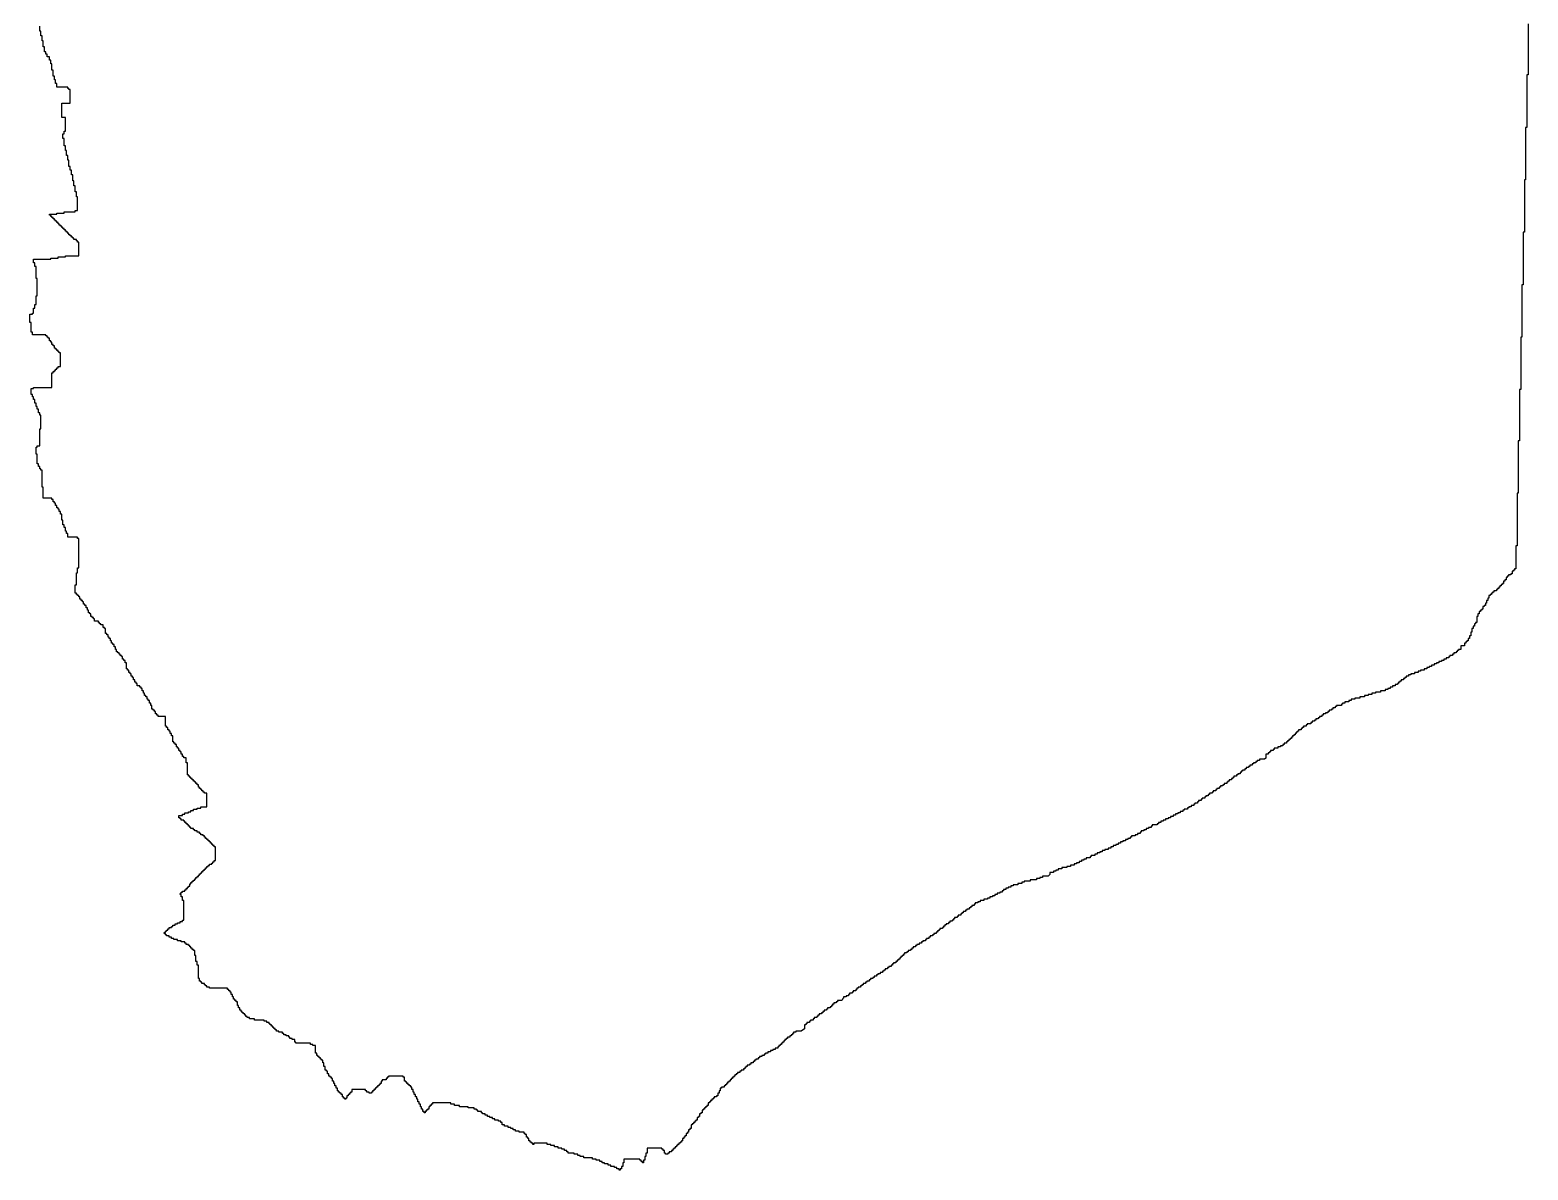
# Model space of a CAD drawing. Header units: inches. Extents: x 473746 to 475268, y 9528498 to 9530534.
# Drawn here: x 473930 to 475267, y 9528498 to 9529516 of the extents above; entities that cross this region are included whole.
import ezdxf

# ---------------------------------------------------------------- set-up
doc = ezdxf.new("R2010")
doc.units = ezdxf.units.IN
doc.header["$MEASUREMENT"] = 0

msp = doc.modelspace()

# ---------------------------------------------------------------- linework, layer by layer
msp.add_lwpolyline([(475267.2, 9529521.3), (475267.2, 9529475.6), (475266.1, 9529475.6), (475266.1, 9529446.6), (475266.1, 9529428.8), (475265, 9529428.8), (475265, 9529414), (475265, 9529407.4), (475265, 9529381.9), (475263.9, 9529381.9), (475263.9, 9529375.9), (475263.9, 9529370.4), (475263.9, 9529362.8), (475263.9, 9529350.8), (475263.9, 9529335.1), (475262.8, 9529335.1), (475262.8, 9529288.3), (475261.7, 9529288.3), (475261.7, 9529241.4), (475260.7, 9529241.4), (475260.7, 9529194.6), (475259.6, 9529194.6), (475259.6, 9529148.9), (475258.5, 9529148.9), (475258.5, 9529119.9), (475258.5, 9529102), (475257.4, 9529102), (475257.4, 9529055.2), (475256.3, 9529055.2), (475256.3, 9529034.5), (475255.2, 9529034.5), (475255.2, 9529033.4), (475254.1, 9529033.4), (475254.1, 9529032.3), (475253, 9529032.3), (475253, 9529030.2), (475251.9, 9529030.2), (475251.9, 9529029.1), (475249.8, 9529029.1), (475249.8, 9529028), (475248.7, 9529028), (475248.7, 9529026.9), (475247.6, 9529026.9), (475247.6, 9529024.7), (475246.5, 9529024.7), (475246.5, 9529023.6), (475245.4, 9529023.6), (475245.4, 9529021.4), (475244.3, 9529021.4), (475244.3, 9529020.4), (475243.2, 9529020.4), (475243.2, 9529019.3), (475242.1, 9529019.3), (475242.1, 9529018.2), (475241, 9529018.2), (475241, 9529017.1), (475240, 9529017.1), (475240, 9529016), (475238.9, 9529016), (475238.9, 9529014.9), (475236.7, 9529014.9), (475236.7, 9529013.8), (475235.6, 9529013.8), (475235.6, 9529012.7), (475234.5, 9529012.7), (475234.5, 9529011.6), (475233.4, 9529011.6), (475233.4, 9529010.6), (475232.3, 9529010.6), (475232.3, 9529008.4), (475231.2, 9529008.4), (475231.2, 9529006.2), (475230.2, 9529006.2), (475230.2, 9529004), (475229.1, 9529004), (475229.1, 9529001.8), (475228, 9529001.8), (475228, 9529000.8), (475226.9, 9529000.8), (475226.9, 9528998.6), (475225.8, 9528998.6), (475225.8, 9528997.5), (475224.7, 9528997.5), (475224.7, 9528996.4), (475223.6, 9528996.4), (475223.6, 9528994.2), (475222.5, 9528994.2), (475222.5, 9528992), (475221.4, 9528992), (475221.4, 9528986.6), (475220.4, 9528986.6), (475220.4, 9528985.5), (475219.3, 9528985.5), (475219.3, 9528983.3), (475218.2, 9528983.3), (475218.2, 9528981.2), (475217.1, 9528981.2), (475217.1, 9528977.9), (475216, 9528977.9), (475216, 9528974.6), (475214.9, 9528974.6), (475214.9, 9528972.4), (475213.8, 9528972.4), (475213.8, 9528970.3), (475212.7, 9528970.3), (475212.7, 9528969.2), (475211.6, 9528969.2), (475211.6, 9528968.1), (475210.6, 9528968.1), (475210.6, 9528965.9), (475207.3, 9528965.9), (475207.3, 9528962.6), (475205.1, 9528962.6), (475205.1, 9528961.5), (475204, 9528961.5), (475204, 9528960.5), (475202.9, 9528960.5), (475202.9, 9528959.4), (475200.8, 9528959.4), (475200.8, 9528958.3), (475199.7, 9528958.3), (475199.7, 9528957.2), (475197.5, 9528957.2), (475197.5, 9528956.1), (475196.4, 9528956.1), (475196.4, 9528955), (475194.2, 9528955), (475194.2, 9528953.9), (475192, 9528953.9), (475192, 9528952.8), (475189.9, 9528952.8), (475189.9, 9528951.7), (475187.7, 9528951.7), (475187.7, 9528950.7), (475185.5, 9528950.7), (475185.5, 9528949.6), (475183.3, 9528949.6), (475183.3, 9528948.5), (475181.1, 9528948.5), (475181.1, 9528947.4), (475179, 9528947.4), (475179, 9528946.3), (475176.8, 9528946.3), (475176.8, 9528945.2), (475174.6, 9528945.2), (475174.6, 9528944.1), (475171.3, 9528944.1), (475171.3, 9528943), (475169.2, 9528943), (475169.2, 9528941.9), (475165.9, 9528941.9), (475165.9, 9528940.9), (475162.6, 9528940.9), (475162.6, 9528939.8), (475160.5, 9528939.8), (475160.5, 9528938.7), (475158.3, 9528938.7), (475158.3, 9528937.6), (475157.2, 9528937.6), (475157.2, 9528936.5), (475156.1, 9528936.5), (475156.1, 9528935.4), (475153.9, 9528935.4), (475153.9, 9528934.3), (475152.8, 9528934.3), (475152.8, 9528933.2), (475151.7, 9528933.2), (475151.7, 9528932.1), (475150.7, 9528932.1), (475150.7, 9528931.1), (475148.5, 9528931.1), (475148.5, 9528930), (475146.3, 9528930), (475146.3, 9528928.9), (475144.1, 9528928.9), (475144.1, 9528927.8), (475141.9, 9528927.8), (475141.9, 9528926.7), (475139.8, 9528926.7), (475139.8, 9528925.6), (475135.4, 9528925.6), (475135.4, 9528924.5), (475131, 9528924.5), (475131, 9528923.4), (475127.8, 9528923.4), (475127.8, 9528922.3), (475124.5, 9528922.3), (475124.5, 9528921.3), (475121.2, 9528921.3), (475121.2, 9528920.2), (475116.9, 9528920.2), (475116.9, 9528919.1), (475112.5, 9528919.1), (475112.5, 9528918), (475109.3, 9528918), (475109.3, 9528916.9), (475107.1, 9528916.9), (475107.1, 9528915.8), (475103.8, 9528915.8), (475103.8, 9528914.7), (475101.6, 9528914.7), (475101.6, 9528913.6), (475100.6, 9528913.6), (475100.6, 9528912.5), (475096.2, 9528912.5), (475096.2, 9528911.5), (475095.1, 9528911.5), (475095.1, 9528910.4), (475092.9, 9528910.4), (475092.9, 9528909.3), (475091.8, 9528909.3), (475091.8, 9528908.2), (475089.7, 9528908.2), (475089.7, 9528907.1), (475088.6, 9528907.1), (475088.6, 9528906), (475086.4, 9528906), (475086.4, 9528904.9), (475084.2, 9528904.9), (475084.2, 9528903.8), (475083.1, 9528903.8), (475083.1, 9528902.7), (475080.9, 9528902.7), (475080.9, 9528901.6), (475079.9, 9528901.6), (475079.9, 9528900.6), (475077.7, 9528900.6), (475077.7, 9528899.5), (475076.6, 9528899.5), (475076.6, 9528898.4), (475074.4, 9528898.4), (475074.4, 9528897.3), (475073.3, 9528897.3), (475073.3, 9528896.2), (475070.1, 9528896.2), (475070.1, 9528895.1), (475069, 9528895.1), (475069, 9528894), (475066.8, 9528894), (475066.8, 9528892.9), (475065.7, 9528892.9), (475065.7, 9528891.8), (475064.6, 9528891.8), (475064.6, 9528890.8), (475062.4, 9528890.8), (475062.4, 9528889.7), (475061.3, 9528889.7), (475061.3, 9528888.6), (475060.3, 9528888.6), (475060.3, 9528887.5), (475059.2, 9528887.5), (475059.2, 9528886.4), (475058.1, 9528886.4), (475058.1, 9528885.3), (475057, 9528885.3), (475057, 9528884.2), (475055.9, 9528884.2), (475055.9, 9528883.1), (475054.8, 9528883.1), (475054.8, 9528882), (475053.7, 9528882), (475053.7, 9528881), (475052.6, 9528881), (475052.6, 9528879.9), (475051.5, 9528879.9), (475051.5, 9528878.8), (475049.4, 9528878.8), (475049.4, 9528877.7), (475048.3, 9528877.7), (475048.3, 9528876.6), (475046.1, 9528876.6), (475046.1, 9528875.5), (475043.9, 9528875.5), (475043.9, 9528874.4), (475040.7, 9528874.4), (475040.7, 9528873.3), (475039.6, 9528873.3), (475039.6, 9528872.2), (475037.4, 9528872.2), (475037.4, 9528871.2), (475036.3, 9528871.2), (475036.3, 9528870.1), (475035.2, 9528870.1), (475035.2, 9528869), (475033, 9528869), (475033, 9528865.4), (475032, 9528864.6), (475027.6, 9528864.6), (475027.6, 9528863.5), (475025.4, 9528863.5), (475025.4, 9528862.4), (475024.3, 9528862.4), (475024.3, 9528861.4), (475022.1, 9528861.4), (475022.1, 9528860.3), (475021, 9528860.3), (475021, 9528859.2), (475018.9, 9528859.2), (475018.9, 9528858.1), (475017.8, 9528858.1), (475017.8, 9528857), (475015.6, 9528857), (475015.6, 9528855.9), (475014.5, 9528855.9), (475014.5, 9528854.8), (475012.3, 9528854.8), (475012.3, 9528853.7), (475011.2, 9528853.7), (475011.2, 9528852.6), (475010.2, 9528852.6), (475010.2, 9528851.5), (475008, 9528851.5), (475008, 9528850.5), (475006.9, 9528850.5), (475006.9, 9528849.4), (475004.7, 9528849.4), (475004.7, 9528848.3), (475003.6, 9528848.3), (475003.6, 9528847.2), (475002.5, 9528847.2), (475002.5, 9528846.1), (475000.4, 9528846.1), (475000.4, 9528845), (474999.3, 9528845), (474999.3, 9528843.9), (474998.2, 9528843.9), (474998.2, 9528842.8), (474996, 9528842.8), (474996, 9528841.7), (474994.9, 9528841.7), (474994.9, 9528840.7), (474992.7, 9528840.7), (474992.7, 9528839.6), (474991.6, 9528839.6), (474991.6, 9528838.5), (474989.5, 9528838.5), (474989.5, 9528837.4), (474988.4, 9528837.4), (474988.4, 9528836.3), (474986.2, 9528836.3), (474986.2, 9528835.2), (474985.1, 9528835.2), (474985.1, 9528834.1), (474982.9, 9528834.1), (474982.9, 9528833), (474981.8, 9528833), (474981.8, 9528831.9), (474979.7, 9528831.9), (474979.7, 9528830.9), (474978.6, 9528830.9), (474978.6, 9528829.8), (474976.4, 9528829.8), (474976.4, 9528828.7), (474975.3, 9528828.7), (474975.3, 9528827.6), (474973.1, 9528827.6), (474973.1, 9528826.5), (474972, 9528826.5), (474972, 9528825.4), (474969.9, 9528825.4), (474969.9, 9528824.3), (474968.8, 9528824.3), (474968.8, 9528823.2), (474966.6, 9528823.2), (474966.6, 9528822.1), (474964.4, 9528822.1), (474964.4, 9528821.1), (474963.3, 9528821.1), (474963.3, 9528820), (474960.1, 9528820), (474960.1, 9528818.9), (474959, 9528818.9), (474959, 9528817.8), (474956.8, 9528817.8), (474956.8, 9528816.7), (474954.6, 9528816.7), (474954.6, 9528815.6), (474952.4, 9528815.6), (474952.4, 9528814.5), (474950.3, 9528814.5), (474950.3, 9528813.4), (474948.1, 9528813.4), (474948.1, 9528812.3), (474945.9, 9528812.3), (474945.9, 9528811.3), (474943.7, 9528811.3), (474943.7, 9528810.2), (474941.5, 9528810.2), (474941.5, 9528809.1), (474939.4, 9528809.1), (474939.4, 9528808), (474937.2, 9528808), (474937.2, 9528806.9), (474936.1, 9528806.9), (474936.1, 9528805.8), (474931.7, 9528805.8), (474931.7, 9528804.7), (474930.7, 9528804.7), (474930.7, 9528803.6), (474928.5, 9528803.6), (474928.5, 9528802.5), (474926.3, 9528802.5), (474926.3, 9528801.5), (474924.1, 9528801.5), (474924.1, 9528800.4), (474921.9, 9528800.4), (474921.9, 9528799.3), (474920.9, 9528799.3), (474920.9, 9528798.2), (474918.7, 9528798.2), (474918.7, 9528797.1), (474916.5, 9528797.1), (474916.5, 9528796), (474913.2, 9528796), (474913.2, 9528794.9), (474912.1, 9528794.9), (474912.1, 9528793.8), (474910, 9528793.8), (474910, 9528792.7), (474907.8, 9528792.7), (474907.8, 9528791.6), (474905.6, 9528791.6), (474905.6, 9528790.6), (474903.4, 9528790.6), (474903.4, 9528789.5), (474901.2, 9528789.5), (474901.2, 9528788.4), (474899.1, 9528788.4), (474899.1, 9528787.3), (474896.9, 9528787.3), (474896.9, 9528786.2), (474894.7, 9528786.2), (474894.7, 9528785.1), (474892.5, 9528785.1), (474892.5, 9528784), (474889.3, 9528784), (474889.3, 9528782.9), (474887.1, 9528782.9), (474887.1, 9528781.8), (474884.9, 9528781.8), (474884.9, 9528780.8), (474882.7, 9528780.8), (474882.7, 9528779.7), (474880.6, 9528779.7), (474880.6, 9528778.6), (474877.3, 9528778.6), (474877.3, 9528777.5), (474876.2, 9528777.5), (474876.2, 9528776.4), (474872.9, 9528776.4), (474872.9, 9528775.3), (474870.8, 9528775.3), (474870.8, 9528774.2), (474868.6, 9528774.2), (474868.6, 9528773.1), (474866.4, 9528773.1), (474866.4, 9528772), (474864.2, 9528772), (474864.2, 9528771), (474862, 9528771), (474862, 9528769.9), (474858.8, 9528769.9), (474858.8, 9528768.8), (474855.5, 9528768.8), (474855.5, 9528767.7), (474851.1, 9528767.7), (474851.1, 9528766.6), (474847.9, 9528766.6), (474847.9, 9528765.5), (474845.7, 9528765.5), (474845.7, 9528764.4), (474843.5, 9528764.4), (474843.5, 9528763.3), (474840.3, 9528763.3), (474840.3, 9528761.5), (474838.8, 9528760.1), (474833.7, 9528760.1), (474833.7, 9528759), (474831.5, 9528759), (474831.5, 9528757.9), (474828.3, 9528757.9), (474828.3, 9528756.8), (474822.8, 9528756.8), (474822.8, 9528755.7), (474817.4, 9528755.7), (474817.4, 9528754.6), (474815.2, 9528754.6), (474815.2, 9528753.5), (474811.9, 9528753.5), (474811.9, 9528752.4), (474807.6, 9528752.4), (474807.6, 9528751.4), (474805.4, 9528751.4), (474805.4, 9528750.3), (474803.2, 9528750.3), (474803.2, 9528749.2), (474801.1, 9528749.2), (474801.1, 9528748.1), (474798.9, 9528748.1), (474798.9, 9528747), (474797.8, 9528747), (474797.8, 9528745.9), (474795.6, 9528745.9), (474795.6, 9528744.8), (474793.4, 9528744.8), (474793.4, 9528743.7), (474791.2, 9528743.7), (474791.2, 9528742.6), (474789.1, 9528742.6), (474789.1, 9528741.6), (474786.9, 9528741.6), (474786.9, 9528740.5), (474784.7, 9528740.5), (474784.7, 9528739.4), (474781.4, 9528739.4), (474781.4, 9528738.3), (474778.2, 9528738.3), (474778.2, 9528737.2), (474776, 9528737.2), (474776, 9528736.1), (474773.8, 9528736.1), (474773.8, 9528735), (474772.7, 9528735), (474772.7, 9528733.9), (474770.6, 9528733.9), (474770.6, 9528732.8), (474769.5, 9528732.8), (474769.5, 9528731.7), (474768.4, 9528731.7), (474768.4, 9528730.7), (474766.2, 9528730.7), (474766.2, 9528729.6), (474765.1, 9528729.6), (474765.1, 9528728.5), (474762.9, 9528728.5), (474762.9, 9528727.4), (474761.8, 9528727.4), (474761.8, 9528726.3), (474760.8, 9528726.3), (474760.8, 9528725.2), (474758.6, 9528725.2), (474758.6, 9528724.1), (474757.5, 9528724.1), (474757.5, 9528723), (474755.3, 9528723), (474755.3, 9528721.9), (474754.2, 9528721.9), (474754.2, 9528720.9), (474753.1, 9528720.9), (474753.1, 9528719.8), (474751, 9528719.8), (474751, 9528718.7), (474749.9, 9528718.7), (474749.9, 9528717.6), (474747.7, 9528717.6), (474747.7, 9528716.5), (474746.6, 9528716.5), (474746.6, 9528715.4), (474745.5, 9528715.4), (474745.5, 9528714.3), (474744.4, 9528714.3), (474744.4, 9528713.2), (474742.2, 9528713.2), (474742.2, 9528712.1), (474741.2, 9528712.1), (474741.2, 9528711.1), (474740.1, 9528711.1), (474740.1, 9528710), (474739, 9528710), (474739, 9528708.9), (474736.8, 9528708.9), (474736.8, 9528707.8), (474735.7, 9528707.8), (474735.7, 9528706.7), (474733.5, 9528706.7), (474733.5, 9528705.6), (474732.4, 9528705.6), (474732.4, 9528704.5), (474730.3, 9528704.5), (474730.3, 9528703.4), (474729.2, 9528703.4), (474729.2, 9528702.3), (474727, 9528702.3), (474727, 9528701.3), (474725.9, 9528701.3), (474725.9, 9528700.2), (474723.7, 9528700.2), (474723.7, 9528699.1), (474721.5, 9528699.1), (474721.5, 9528698), (474720.5, 9528698), (474720.5, 9528696.9), (474718.3, 9528696.9), (474718.3, 9528695.8), (474717.2, 9528695.8), (474717.2, 9528694.7), (474716.1, 9528694.7), (474716.1, 9528693.6), (474713.9, 9528693.6), (474713.9, 9528692.5), (474712.8, 9528692.5), (474712.8, 9528691.5), (474710.7, 9528691.5), (474710.7, 9528690.4), (474709.6, 9528690.4), (474709.6, 9528689.3), (474708.5, 9528689.3), (474708.5, 9528688.2), (474707.4, 9528688.2), (474707.4, 9528687.1), (474706.3, 9528687.1), (474706.3, 9528686), (474705.2, 9528686), (474705.2, 9528684.9), (474704.1, 9528684.9), (474704.1, 9528683.8), (474703, 9528683.8), (474703, 9528682.7), (474700.9, 9528682.7), (474700.9, 9528681.7), (474699.8, 9528681.7), (474699.8, 9528680.6), (474698.7, 9528680.6), (474698.7, 9528679.5), (474696.5, 9528679.5), (474696.5, 9528678.4), (474695.4, 9528678.4), (474695.4, 9528677.3), (474693.2, 9528677.3), (474693.2, 9528676.2), (474692.1, 9528676.2), (474692.1, 9528675.1), (474691.1, 9528675.1), (474691.1, 9528674), (474688.9, 9528674), (474688.9, 9528672.9), (474686.7, 9528672.9), (474686.7, 9528671.8), (474685.6, 9528671.8), (474685.6, 9528670.8), (474683.4, 9528670.8), (474683.4, 9528669.7), (474682.3, 9528669.7), (474682.3, 9528668.6), (474680.2, 9528668.6), (474680.2, 9528667.5), (474679.1, 9528667.5), (474679.1, 9528666.4), (474676.9, 9528666.4), (474676.9, 9528665.3), (474675.8, 9528665.3), (474675.8, 9528664.2), (474673.6, 9528664.2), (474673.6, 9528663.1), (474672.5, 9528663.1), (474672.5, 9528662), (474671.4, 9528662), (474671.4, 9528661), (474669.3, 9528661), (474669.3, 9528659.9), (474668.2, 9528659.9), (474668.2, 9528658.8), (474667.1, 9528658.8), (474667.1, 9528657.7), (474664.9, 9528657.7), (474664.9, 9528656.6), (474663.8, 9528656.6), (474663.8, 9528655.5), (474661.6, 9528655.5), (474661.6, 9528654.4), (474660.6, 9528654.4), (474660.6, 9528653.3), (474658.4, 9528653.3), (474658.4, 9528652.2), (474656.2, 9528652.2), (474656.2, 9528651.2), (474655.9, 9528651.2), (474654.8, 9528649), (474650.8, 9528649), (474650.8, 9528647.9), (474649.7, 9528647.9), (474649.7, 9528646.8), (474647.5, 9528646.8), (474647.5, 9528645.7), (474646.4, 9528645.7), (474646.4, 9528644.6), (474645.3, 9528644.6), (474645.3, 9528643.5), (474644.2, 9528643.5), (474644.2, 9528642.4), (474642, 9528642.4), (474642, 9528641.4), (474641, 9528641.4), (474641, 9528640.3), (474638.8, 9528640.3), (474638.8, 9528639.2), (474637.7, 9528639.2), (474637.7, 9528638.1), (474636.6, 9528638.1), (474636.6, 9528637), (474634.4, 9528637), (474634.4, 9528635.9), (474633.3, 9528635.9), (474633.3, 9528634.8), (474632.2, 9528634.8), (474632.2, 9528633.7), (474630.1, 9528633.7), (474630.1, 9528632.6), (474629, 9528632.6), (474629, 9528631.6), (474626.8, 9528631.6), (474626.8, 9528630.5), (474625.7, 9528630.5), (474625.7, 9528629.4), (474623.5, 9528629.4), (474623.5, 9528628.3), (474622.4, 9528628.3), (474622.4, 9528627.2), (474621.3, 9528627.2), (474621.3, 9528623.8), (474618.3, 9528621.7), (474613.7, 9528621.7), (474613.7, 9528620.7), (474611.5, 9528620.7), (474611.5, 9528619.6), (474610.5, 9528619.6), (474610.5, 9528618.5), (474609.4, 9528618.5), (474609.4, 9528617.4), (474608.3, 9528617.4), (474608.3, 9528616.3), (474606.1, 9528616.3), (474606.1, 9528615.2), (474605, 9528615.2), (474605, 9528614.1), (474603.9, 9528614.1), (474603.9, 9528613), (474602.8, 9528613), (474602.8, 9528611.9), (474601.7, 9528611.9), (474601.7, 9528610.9), (474600.7, 9528610.9), (474600.7, 9528609.8), (474599.6, 9528609.8), (474599.6, 9528608.7), (474598.5, 9528608.7), (474598.5, 9528607.6), (474597.4, 9528607.6), (474597.4, 9528606.5), (474595.2, 9528606.5), (474595.2, 9528605.4), (474593, 9528605.4), (474593, 9528604.3), (474590.9, 9528604.3), (474590.9, 9528603.2), (474588.7, 9528603.2), (474588.7, 9528602.1), (474586.5, 9528602.1), (474586.5, 9528601.1), (474585.4, 9528601.1), (474585.4, 9528600), (474583.2, 9528600), (474583.2, 9528598.9), (474581.1, 9528598.9), (474581.1, 9528597.8), (474580, 9528597.8), (474580, 9528596.7), (474577.8, 9528596.7), (474577.8, 9528595.6), (474576.7, 9528595.6), (474576.7, 9528594.5), (474575.6, 9528594.5), (474575.6, 9528593.4), (474573.4, 9528593.4), (474573.4, 9528592.3), (474572.3, 9528592.3), (474572.3, 9528591.3), (474570.2, 9528591.3), (474570.2, 9528590.2), (474569.1, 9528590.2), (474569.1, 9528589.1), (474568, 9528589.1), (474568, 9528588), (474566.9, 9528588), (474566.9, 9528586.9), (474564.7, 9528586.9), (474564.7, 9528585.8), (474563.6, 9528585.8), (474563.6, 9528584.7), (474561.4, 9528584.7), (474561.4, 9528583.6), (474560.4, 9528583.6), (474560.4, 9528582.5), (474559.3, 9528582.5), (474559.3, 9528581.5), (474558.2, 9528581.5), (474558.2, 9528580.4), (474557.1, 9528580.4), (474557.1, 9528579.3), (474556, 9528579.3), (474556, 9528578.2), (474554.9, 9528578.2), (474554.9, 9528577.1), (474553.8, 9528577.1), (474553.8, 9528576), (474552.7, 9528576), (474552.7, 9528574.9), (474551.6, 9528574.9), (474551.6, 9528573.8), (474550.6, 9528573.8), (474550.6, 9528572.7), (474549.5, 9528572.7), (474549.5, 9528571.7), (474547.3, 9528571.7), (474547.3, 9528570.6), (474546.2, 9528570.6), (474546.2, 9528568.4), (474545.1, 9528568.4), (474545.1, 9528566.2), (474544, 9528566.2), (474544, 9528564), (474542.9, 9528564), (474542.9, 9528562.9), (474540.8, 9528562.9), (474540.8, 9528561.8), (474539.7, 9528561.8), (474539.7, 9528560.8), (474538.6, 9528560.8), (474538.6, 9528559.7), (474537.5, 9528559.7), (474537.5, 9528558.6), (474536.4, 9528558.6), (474536.4, 9528557.5), (474535.3, 9528557.5), (474535.3, 9528555.3), (474534.2, 9528555.3), (474534.2, 9528554.2), (474533.1, 9528554.2), (474533.1, 9528553.1), (474532, 9528553.1), (474532, 9528552), (474531, 9528552), (474531, 9528551), (474529.9, 9528551), (474529.9, 9528548.8), (474528.8, 9528548.8), (474528.8, 9528547.7), (474527.7, 9528547.7), (474527.7, 9528545.5), (474526.6, 9528545.5), (474526.6, 9528544.4), (474525.5, 9528544.4), (474525.5, 9528542.2), (474524.4, 9528542.2), (474524.4, 9528541.2), (474523.3, 9528541.2), (474523.3, 9528540.1), (474522.2, 9528540.1), (474522.2, 9528539), (474521.2, 9528539), (474521.2, 9528537.9), (474520.1, 9528537.9), (474520.1, 9528534.6), (474519, 9528534.6), (474519, 9528533.5), (474517.9, 9528533.5), (474517.9, 9528531.4), (474516.8, 9528531.4), (474516.8, 9528530.3), (474515.7, 9528530.3), (474515.7, 9528528.1), (474514.6, 9528528.1), (474514.6, 9528527), (474513.5, 9528527), (474513.5, 9528525.9), (474512.4, 9528525.9), (474512.4, 9528523.7), (474511.4, 9528523.7), (474511.4, 9528522.6), (474510.3, 9528522.6), (474510.3, 9528521.6), (474509.2, 9528521.6), (474509.2, 9528520.5), (474508.1, 9528520.5), (474508.1, 9528519.4), (474507, 9528519.4), (474507, 9528518.3), (474505.9, 9528518.3), (474505.9, 9528517.2), (474504.8, 9528517.2), (474504.8, 9528516.1), (474503.7, 9528516.1), (474503.7, 9528515), (474502.6, 9528515), (474502.6, 9528513.9), (474500.5, 9528513.9), (474500.5, 9528512.8), (474499.4, 9528512.8), (474499.4, 9528511.8), (474498.5, 9528511.8), (474497.4, 9528511.8), (474497.4, 9528512.8), (474496.3, 9528512.8), (474496.3, 9528515), (474495.2, 9528515), (474495.2, 9528516.1), (474494.1, 9528516.1), (474494.1, 9528517.2), (474480.9, 9528517.2), (474480.9, 9528512.8), (474479.8, 9528512.8), (474479.8, 9528509.6), (474478.7, 9528509.6), (474478.7, 9528506.3), (474477.6, 9528506.3), (474477.6, 9528504.1), (474476.7, 9528504.1), (474476.7, 9528505.2), (474475.6, 9528505.2), (474475.6, 9528506.3), (474474.5, 9528506.3), (474474.5, 9528507.4), (474460.2, 9528507.4), (474460.2, 9528504.1), (474459.1, 9528504.1), (474459.1, 9528500.9), (474458, 9528500.9), (474458, 9528498.7), (474456.9, 9528498.7), (474456.9, 9528497.6), (474456, 9528497.6), (474456, 9528498.7), (474453.8, 9528498.7), (474453.8, 9528499.8), (474451.6, 9528499.8), (474451.6, 9528500.9), (474448.4, 9528500.9), (474448.4, 9528501.9), (474446.2, 9528501.9), (474446.2, 9528503), (474442.9, 9528503), (474442.9, 9528504.1), (474440.8, 9528504.1), (474440.8, 9528505.2), (474438.6, 9528505.2), (474438.6, 9528506.3), (474435.3, 9528506.3), (474435.3, 9528507.4), (474432, 9528507.4), (474432, 9528508.5), (474424.4, 9528508.5), (474424.4, 9528509.6), (474421.2, 9528509.6), (474421.2, 9528510.7), (474419, 9528510.7), (474419, 9528511.8), (474415.7, 9528511.8), (474415.7, 9528512.8), (474410.3, 9528512.8), (474410.3, 9528513.9), (474409.2, 9528513.9), (474409.2, 9528515), (474407, 9528515), (474407, 9528516.1), (474404.8, 9528516.1), (474404.8, 9528517.2), (474401.5, 9528517.2), (474401.5, 9528518.3), (474398.3, 9528518.3), (474398.3, 9528519.4), (474395, 9528519.4), (474395, 9528520.5), (474391.7, 9528520.5), (474391.7, 9528521.6), (474379.6, 9528521.6), (474379.6, 9528520.5), (474378.7, 9528520.5), (474378.7, 9528521.6), (474377.6, 9528521.6), (474377.6, 9528522.6), (474376.5, 9528522.6), (474376.5, 9528523.7), (474375.4, 9528523.7), (474375.4, 9528525.9), (474374.3, 9528525.9), (474374.3, 9528527), (474373.2, 9528527), (474373.2, 9528529.2), (474372.1, 9528529.2), (474372.1, 9528530.3), (474371.1, 9528530.3), (474371.1, 9528531.4), (474366.7, 9528531.4), (474366.7, 9528532.4), (474363.4, 9528532.4), (474363.4, 9528533.5), (474361.3, 9528533.5), (474361.3, 9528534.6), (474359.1, 9528534.6), (474359.1, 9528535.7), (474356.9, 9528535.7), (474356.9, 9528536.8), (474353.6, 9528536.8), (474353.6, 9528537.9), (474351.5, 9528537.9), (474351.5, 9528540.1), (474350.4, 9528540.1), (474350.4, 9528541.2), (474348.2, 9528541.2), (474348.2, 9528542.2), (474344.9, 9528542.2), (474344.9, 9528543.3), (474342.7, 9528543.3), (474342.7, 9528544.4), (474340.6, 9528544.4), (474340.6, 9528545.5), (474338.4, 9528545.5), (474338.4, 9528546.6), (474336.2, 9528546.6), (474336.2, 9528547.7), (474334, 9528547.7), (474334, 9528548.8), (474332.9, 9528548.8), (474332.9, 9528549.9), (474329.7, 9528549.9), (474329.7, 9528551), (474328.6, 9528551), (474328.6, 9528552), (474326.4, 9528552), (474326.4, 9528553.1), (474321, 9528553.1), (474321, 9528554.2), (474313.3, 9528554.2), (474313.3, 9528555.3), (474309, 9528555.3), (474309, 9528556.4), (474305.7, 9528556.4), (474305.7, 9528557.5), (474289.2, 9528557.5), (474289.2, 9528556.4), (474288.1, 9528556.4), (474288.1, 9528555.3), (474287, 9528555.3), (474287, 9528554.2), (474285.9, 9528554.2), (474285.9, 9528552), (474284.8, 9528552), (474284.8, 9528551), (474283.7, 9528551), (474283.7, 9528549.9), (474282.6, 9528549.9), (474282.6, 9528548.8), (474281.7, 9528548.8), (474281.7, 9528549.9), (474280.7, 9528549.9), (474280.7, 9528552), (474279.6, 9528552), (474279.6, 9528554.2), (474278.5, 9528554.2), (474278.5, 9528556.4), (474277.4, 9528556.4), (474277.4, 9528558.6), (474276.3, 9528558.6), (474276.3, 9528560.8), (474275.2, 9528560.8), (474275.2, 9528562.9), (474274.1, 9528562.9), (474274.1, 9528565.1), (474273, 9528565.1), (474273, 9528567.3), (474271.9, 9528567.3), (474271.9, 9528569.5), (474270.9, 9528569.5), (474270.9, 9528571.7), (474269.8, 9528571.7), (474269.8, 9528572.7), (474268.7, 9528572.7), (474268.7, 9528573.8), (474267.6, 9528573.8), (474267.6, 9528574.9), (474266.5, 9528574.9), (474266.5, 9528576), (474265.4, 9528576), (474265.4, 9528577.1), (474264.3, 9528577.1), (474264.3, 9528580.4), (474263.2, 9528580.4), (474263.2, 9528581.5), (474256.1, 9528581.5), (474250, 9528581.5), (474250, 9528580.4), (474248.9, 9528580.4), (474248.9, 9528579.3), (474247.8, 9528579.3), (474247.8, 9528578.2), (474244.5, 9528578.2), (474244.5, 9528577.1), (474243.4, 9528577.1), (474243.4, 9528574.9), (474242.3, 9528574.9), (474242.3, 9528573.8), (474241.3, 9528573.8), (474241.3, 9528572.7), (474240.2, 9528572.7), (474240.2, 9528571.7), (474239.1, 9528571.7), (474239.1, 9528570.6), (474238, 9528570.6), (474238, 9528569.5), (474236.9, 9528569.5), (474236.9, 9528568.4), (474235.8, 9528568.4), (474235.8, 9528567.3), (474234.7, 9528567.3), (474234.7, 9528566.2), (474232.7, 9528566.2), (474232.7, 9528567.3), (474230.6, 9528567.3), (474230.6, 9528568.4), (474229.5, 9528568.4), (474229.5, 9528569.5), (474217.3, 9528569.5), (474217.3, 9528567.3), (474216.2, 9528567.3), (474216.2, 9528566.2), (474215.1, 9528566.2), (474215.1, 9528565.1), (474214, 9528565.1), (474214, 9528564), (474212.9, 9528564), (474212.9, 9528561.8), (474211.8, 9528561.8), (474211.8, 9528560.8), (474211, 9528560.8), (474211, 9528561.8), (474209.9, 9528561.8), (474209.9, 9528562.9), (474208.8, 9528562.9), (474208.8, 9528565.1), (474207.7, 9528565.1), (474207.7, 9528566.2), (474206.6, 9528566.2), (474206.6, 9528567.3), (474205.5, 9528567.3), (474205.5, 9528568.4), (474204.4, 9528568.4), (474204.4, 9528570.6), (474203.3, 9528570.6), (474203.3, 9528572.7), (474202.2, 9528572.7), (474202.2, 9528574.9), (474201.2, 9528574.9), (474201.2, 9528577.1), (474200.1, 9528577.1), (474200.1, 9528579.3), (474199, 9528579.3), (474199, 9528580.4), (474197.9, 9528580.4), (474197.9, 9528581.5), (474196.8, 9528581.5), (474196.8, 9528583.6), (474195.7, 9528583.6), (474195.7, 9528585.8), (474194.6, 9528585.8), (474194.6, 9528586.9), (474193.5, 9528586.9), (474193.5, 9528590.2), (474192.4, 9528590.2), (474192.4, 9528593.4), (474191.4, 9528593.4), (474191.4, 9528595.6), (474190.3, 9528595.6), (474190.3, 9528596.7), (474189.2, 9528596.7), (474189.2, 9528597.8), (474188.1, 9528597.8), (474188.1, 9528598.9), (474187, 9528598.9), (474187, 9528600), (474185.9, 9528600), (474185.9, 9528602.1), (474184.8, 9528602.1), (474184.8, 9528602.6), (474184.8, 9528604.3), (474184.8, 9528608.7), (474182.6, 9528608.7), (474182.6, 9528609.8), (474180.5, 9528609.8), (474180.5, 9528610.9), (474167.4, 9528610.9), (474167.4, 9528611.9), (474166.3, 9528611.9), (474166.3, 9528614.1), (474164.1, 9528614.1), (474164.1, 9528615.2), (474161.9, 9528615.2), (474161.9, 9528616.3), (474160.9, 9528616.3), (474160.9, 9528617.4), (474158.7, 9528617.4), (474158.7, 9528618.5), (474156.5, 9528618.5), (474156.5, 9528619.6), (474155.4, 9528619.6), (474155.4, 9528620.7), (474152.1, 9528620.7), (474152.1, 9528621.7), (474150, 9528621.7), (474150, 9528622.8), (474148.9, 9528622.8), (474148.9, 9528623.9), (474147.8, 9528623.9), (474147.8, 9528625), (474146.7, 9528625), (474146.7, 9528626.1), (474145.6, 9528626.1), (474145.6, 9528627.2), (474144.5, 9528627.2), (474144.5, 9528628.3), (474143.4, 9528628.3), (474143.4, 9528629.4), (474141.3, 9528629.4), (474141.3, 9528630.5), (474139.1, 9528630.5), (474139.1, 9528631.6), (474130.4, 9528631.6), (474130.4, 9528632.6), (474126, 9528632.6), (474126, 9528633.7), (474123.8, 9528633.7), (474123.8, 9528634.8), (474122.7, 9528634.8), (474122.7, 9528635.9), (474121.7, 9528635.9), (474121.7, 9528637), (474120.6, 9528637), (474120.6, 9528638.1), (474119.5, 9528638.1), (474119.5, 9528639.2), (474118.4, 9528639.2), (474118.4, 9528640.3), (474117.3, 9528640.3), (474117.3, 9528642.4), (474116.2, 9528642.4), (474116.2, 9528644.6), (474115.1, 9528644.6), (474115.1, 9528647.9), (474114, 9528647.9), (474114, 9528649), (474112.9, 9528649), (474112.9, 9528650.1), (474111.8, 9528650.1), (474111.8, 9528652.2), (474110.8, 9528652.2), (474110.8, 9528654.4), (474109.7, 9528654.4), (474109.7, 9528656.6), (474108.6, 9528656.6), (474108.6, 9528657.7), (474107.5, 9528657.7), (474107.5, 9528658.8), (474106.4, 9528658.8), (474106.4, 9528659.9), (474090.1, 9528659.9), (474090.1, 9528661), (474087.9, 9528661), (474087.9, 9528662), (474086.8, 9528662), (474086.8, 9528663.1), (474085.7, 9528663.1), (474085.7, 9528664.2), (474083.5, 9528664.2), (474083.5, 9528665.3), (474082.4, 9528665.3), (474082.4, 9528666.4), (474081.4, 9528666.4), (474081.4, 9528668.6), (474080.3, 9528668.6), (474080.3, 9528680.6), (474079.2, 9528680.6), (474079.2, 9528683.8), (474078.1, 9528683.8), (474078.1, 9528689.3), (474077, 9528689.3), (474077, 9528693.6), (474075.9, 9528693.6), (474075.9, 9528694.7), (474074.8, 9528694.7), (474074.8, 9528695.8), (474073.7, 9528695.8), (474073.7, 9528696.9), (474072.6, 9528696.9), (474072.6, 9528698), (474071.6, 9528698), (474071.6, 9528699.1), (474069.4, 9528699.1), (474069.4, 9528700.2), (474068.3, 9528700.2), (474068.3, 9528701.3), (474065, 9528701.3), (474065, 9528702.3), (474061.7, 9528702.3), (474061.7, 9528703.4), (474058.5, 9528703.4), (474058.5, 9528704.5), (474056.3, 9528704.5), (474056.3, 9528705.6), (474054.1, 9528705.6), (474054.1, 9528706.7), (474051.9, 9528706.7), (474051.9, 9528707.8), (474050.9, 9528707.8), (474050.9, 9528708.9), (474049.8, 9528708.9), (474049.8, 9528709.8), (474050.9, 9528709.8), (474050.9, 9528710.9), (474051.9, 9528710.9), (474051.9, 9528711.9), (474053, 9528711.9), (474053, 9528713), (474054.1, 9528713), (474054.1, 9528714.1), (474056.3, 9528714.1), (474056.3, 9528715.2), (474057.4, 9528715.2), (474057.4, 9528716.3), (474059.6, 9528716.3), (474059.6, 9528717.4), (474061.7, 9528717.4), (474061.7, 9528718.5), (474063.9, 9528718.5), (474063.9, 9528719.6), (474066.1, 9528719.6), (474066.1, 9528720.7), (474067.2, 9528720.7), (474067.2, 9528738.3), (474066.1, 9528738.3), (474066.1, 9528741.6), (474065, 9528741.6), (474065, 9528743.7), (474063.9, 9528743.7), (474063.9, 9528744.6), (474065, 9528744.6), (474065, 9528745.7), (474066.1, 9528745.7), (474066.1, 9528746.8), (474068.3, 9528746.8), (474068.3, 9528747.9), (474069.4, 9528747.9), (474069.4, 9528749), (474070.5, 9528749), (474070.5, 9528750.1), (474071.6, 9528750.1), (474071.6, 9528751.2), (474072.6, 9528751.2), (474072.6, 9528753.3), (474073.7, 9528753.3), (474073.7, 9528754.4), (474074.8, 9528754.4), (474074.8, 9528755.5), (474075.9, 9528755.5), (474075.9, 9528756.6), (474077, 9528756.6), (474077, 9528757.7), (474078.1, 9528757.7), (474078.1, 9528758.8), (474079.2, 9528758.8), (474079.2, 9528759.9), (474080.3, 9528759.9), (474080.3, 9528761), (474081.4, 9528761), (474081.4, 9528762), (474082.4, 9528762), (474082.4, 9528763.1), (474083.5, 9528763.1), (474083.5, 9528764.2), (474084.6, 9528764.2), (474084.6, 9528765.3), (474085.7, 9528765.3), (474085.7, 9528766.4), (474086.8, 9528766.4), (474086.8, 9528767.5), (474087.9, 9528767.5), (474087.9, 9528768.6), (474089, 9528768.6), (474089, 9528769.7), (474090.1, 9528769.7), (474090.1, 9528770.8), (474092.2, 9528770.8), (474092.2, 9528771.8), (474093.3, 9528771.8), (474093.3, 9528772.9), (474094.4, 9528772.9), (474094.4, 9528774), (474095.5, 9528774), (474095.5, 9528786.2), (474094.4, 9528786.2), (474094.4, 9528787.3), (474093.3, 9528787.3), (474093.3, 9528788.4), (474092.2, 9528788.4), (474092.2, 9528789.5), (474091.2, 9528789.5), (474091.2, 9528790.6), (474090.1, 9528790.6), (474090.1, 9528791.6), (474089, 9528791.6), (474089, 9528792.7), (474087.9, 9528792.7), (474087.9, 9528793.8), (474086.8, 9528793.8), (474086.8, 9528794.9), (474085.7, 9528794.9), (474085.7, 9528796), (474084.6, 9528796), (474084.6, 9528797.1), (474082.4, 9528797.1), (474082.4, 9528798.2), (474081.4, 9528798.2), (474081.4, 9528799.3), (474079.2, 9528799.3), (474079.2, 9528800.4), (474077, 9528800.4), (474077, 9528801.5), (474075.9, 9528801.5), (474075.9, 9528802.5), (474073.7, 9528802.5), (474073.7, 9528803.6), (474072.6, 9528803.6), (474072.6, 9528804.7), (474071.6, 9528804.7), (474071.6, 9528805.8), (474070.5, 9528805.8), (474070.5, 9528806.9), (474069.4, 9528806.9), (474069.4, 9528808), (474068.3, 9528808), (474068.3, 9528809.1), (474067.2, 9528809.1), (474067.2, 9528810.2), (474065, 9528810.2), (474065, 9528811.3), (474063.9, 9528811.3), (474063.9, 9528812.3), (474062.8, 9528812.3), (474062.8, 9528813.2), (474062.8, 9528814.3), (474066.1, 9528814.3), (474066.1, 9528815.4), (474068.3, 9528815.4), (474068.3, 9528816.5), (474071.6, 9528816.5), (474071.6, 9528817.6), (474073.7, 9528817.6), (474073.7, 9528818.7), (474075.9, 9528818.7), (474075.9, 9528819.8), (474079.2, 9528819.8), (474079.2, 9528820.9), (474082.4, 9528820.9), (474082.4, 9528821.9), (474087.9, 9528821.9), (474087.9, 9528828), (474087.9, 9528834.1), (474085.7, 9528834.1), (474085.7, 9528835.2), (474084.6, 9528835.2), (474084.6, 9528836.3), (474083.5, 9528836.3), (474083.5, 9528837.4), (474082.4, 9528837.4), (474082.4, 9528838.5), (474081.4, 9528838.5), (474081.4, 9528839.6), (474080.3, 9528839.6), (474080.3, 9528841.7), (474079.2, 9528841.7), (474079.2, 9528842.8), (474078.1, 9528842.8), (474078.1, 9528843.9), (474077, 9528843.9), (474077, 9528845), (474075.9, 9528845), (474075.9, 9528846.1), (474074.8, 9528846.1), (474074.8, 9528847.2), (474073.7, 9528847.2), (474073.7, 9528848.3), (474072.6, 9528848.3), (474072.6, 9528849.4), (474071.6, 9528849.4), (474071.6, 9528850.5), (474070.5, 9528850.5), (474070.5, 9528861.4), (474069.4, 9528861.4), (474069.4, 9528865.7), (474067.2, 9528865.7), (474067.2, 9528866.8), (474066.1, 9528866.8), (474066.1, 9528869), (474065, 9528869), (474065, 9528871.2), (474063.9, 9528871.2), (474063.9, 9528872.2), (474062.8, 9528872.2), (474062.8, 9528874.4), (474061.7, 9528874.4), (474061.7, 9528875.5), (474060.7, 9528875.5), (474060.7, 9528877.7), (474059.6, 9528877.7), (474059.6, 9528878.8), (474058.5, 9528878.8), (474058.5, 9528879.9), (474057.4, 9528879.9), (474057.4, 9528885.3), (474056.3, 9528885.3), (474056.3, 9528887.5), (474055.2, 9528887.5), (474055.2, 9528889.7), (474054.1, 9528889.7), (474054.1, 9528890.8), (474053, 9528890.8), (474053, 9528892.9), (474051.9, 9528892.9), (474051.9, 9528894), (474050.9, 9528894), (474050.9, 9528902.7), (474045.4, 9528902.7), (474044.3, 9528902.7), (474044.3, 9528903.8), (474043.2, 9528903.8), (474043.2, 9528904.9), (474042.1, 9528904.9), (474042.1, 9528907.1), (474041.1, 9528907.1), (474041.1, 9528908.2), (474040, 9528908.2), (474040, 9528909.3), (474038.9, 9528909.3), (474038.9, 9528912.5), (474037.8, 9528912.5), (474037.8, 9528914.7), (474036.7, 9528914.7), (474036.7, 9528916.9), (474035.6, 9528916.9), (474035.6, 9528918), (474034.5, 9528918), (474034.5, 9528920.2), (474033.4, 9528920.2), (474033.4, 9528921.3), (474032.3, 9528921.3), (474032.3, 9528923.4), (474031.3, 9528923.4), (474031.3, 9528925.6), (474030.2, 9528925.6), (474030.2, 9528927.8), (474029.1, 9528927.8), (474029.1, 9528928.9), (474028, 9528928.9), (474028, 9528930), (474025.8, 9528930), (474025.8, 9528932.1), (474024.7, 9528932.1), (474024.7, 9528933.2), (474023.6, 9528933.2), (474023.6, 9528935.4), (474022.5, 9528935.4), (474022.5, 9528937.6), (474021.5, 9528937.6), (474021.5, 9528938.7), (474020.4, 9528938.7), (474020.4, 9528940.9), (474019.3, 9528940.9), (474019.3, 9528941.9), (474018.2, 9528941.9), (474018.2, 9528944.1), (474017.1, 9528944.1), (474017.1, 9528945.2), (474016, 9528945.2), (474016, 9528950.7), (474014.9, 9528950.7), (474014.9, 9528952.8), (474013.8, 9528952.8), (474013.8, 9528953.9), (474012.7, 9528953.9), (474012.7, 9528956.1), (474011.7, 9528956.1), (474011.7, 9528957.2), (474010.6, 9528957.2), (474010.6, 9528958.3), (474009.5, 9528958.3), (474009.5, 9528959.4), (474008.4, 9528959.4), (474008.4, 9528960.5), (474007.3, 9528960.5), (474007.3, 9528962.6), (474006.2, 9528962.6), (474006.2, 9528964.8), (474005.1, 9528964.8), (474005.1, 9528967), (474004, 9528967), (474004, 9528968.1), (474002.9, 9528968.1), (474002.9, 9528970.3), (474001.8, 9528970.3), (474001.8, 9528972.4), (474000.8, 9528972.4), (474000.8, 9528973.5), (473999.7, 9528973.5), (473999.7, 9528975.7), (473998.6, 9528975.7), (473998.6, 9528976.8), (473997.5, 9528976.8), (473997.5, 9528981.2), (473996.4, 9528981.2), (473996.4, 9528982.2), (473995.3, 9528982.2), (473995.3, 9528984.4), (473993.1, 9528984.4), (473993.1, 9528985.5), (473992, 9528985.5), (473992, 9528986.6), (473991, 9528986.6), (473991, 9528987.7), (473987.7, 9528987.7), (473987.7, 9528989.9), (473986.6, 9528989.9), (473986.6, 9528991), (473985.5, 9528991), (473985.5, 9528992), (473984.4, 9528992), (473984.4, 9528994.2), (473983.3, 9528994.2), (473983.3, 9528995.3), (473982.2, 9528995.3), (473982.2, 9528997.5), (473981.2, 9528997.5), (473981.2, 9528999.7), (473980.1, 9528999.7), (473980.1, 9529001.8), (473979, 9529001.8), (473979, 9529002.9), (473977.9, 9529002.9), (473977.9, 9529005.1), (473976.8, 9529005.1), (473976.8, 9529006.2), (473975.7, 9529006.2), (473975.7, 9529007.3), (473974.6, 9529007.3), (473974.6, 9529009.5), (473973.5, 9529009.5), (473973.5, 9529010.6), (473972.4, 9529010.6), (473972.4, 9529011.6), (473971.4, 9529011.6), (473971.4, 9529012.7), (473970.3, 9529012.7), (473970.3, 9529014.7), (473970.3, 9529020.2), (473971.4, 9529020.2), (473971.4, 9529031.1), (473972.4, 9529031.1), (473972.4, 9529035.4), (473973.5, 9529035.4), (473973.5, 9529040.9), (473973.5, 9529055.7), (473973.5, 9529061.7), (473972.4, 9529061.7), (473972.4, 9529062.8), (473964.8, 9529062.8), (473963.7, 9529062.8), (473963.7, 9529066.1), (473962.6, 9529066.1), (473962.6, 9529068.3), (473961.6, 9529068.3), (473961.6, 9529071.5), (473960.5, 9529071.5), (473960.5, 9529073.7), (473959.4, 9529073.7), (473959.4, 9529078.1), (473958.3, 9529078.1), (473958.3, 9529083.5), (473957.2, 9529083.5), (473957.2, 9529085.7), (473956.1, 9529085.7), (473956.1, 9529087.9), (473955, 9529087.9), (473955, 9529089), (473953.9, 9529089), (473953.9, 9529091.2), (473952.8, 9529091.2), (473952.8, 9529093.3), (473951.8, 9529093.3), (473951.8, 9529094.4), (473950.7, 9529094.4), (473950.7, 9529096.6), (473949.6, 9529096.6), (473949.6, 9529097.7), (473943.5, 9529097.7), (473941.9, 9529097.7), (473941.9, 9529107.5), (473940.9, 9529107.5), (473940.9, 9529108.4), (473940.9, 9529122.7), (473939.8, 9529122.7), (473939.8, 9529123.8), (473938.7, 9529123.8), (473938.7, 9529126), (473937.6, 9529126), (473937.6, 9529128.2), (473936.5, 9529128.2), (473936.5, 9529136.9), (473935.4, 9529136.9), (473935.4, 9529139.5), (473935.4, 9529143.2), (473936.5, 9529143.2), (473936.5, 9529144.3), (473938.7, 9529144.3), (473938.7, 9529159.6), (473939.8, 9529159.6), (473939.8, 9529171.7), (473938.7, 9529171.7), (473938.7, 9529173.9), (473937.6, 9529173.9), (473937.6, 9529177.2), (473936.5, 9529177.2), (473936.5, 9529179.4), (473935.4, 9529179.4), (473935.4, 9529182.6), (473934.3, 9529182.6), (473934.3, 9529185.9), (473933.2, 9529185.9), (473933.2, 9529188.1), (473932.1, 9529188.1), (473932.1, 9529190.3), (473931.1, 9529190.3), (473931.1, 9529194), (473931.1, 9529195.5), (473933.2, 9529195.5), (473933.2, 9529196.6), (473949.6, 9529196.6), (473949.6, 9529208.6), (473949.6, 9529209.7), (473950.7, 9529209.7), (473950.7, 9529210.8), (473951.8, 9529210.8), (473951.8, 9529211.8), (473952.8, 9529211.8), (473952.8, 9529212.9), (473953.9, 9529212.9), (473953.9, 9529214), (473955, 9529214), (473955, 9529215.1), (473957.2, 9529215.1), (473957.2, 9529221.2), (473957.2, 9529227.3), (473956.1, 9529227.3), (473956.1, 9529228.4), (473955, 9529228.4), (473955, 9529229.5), (473953.9, 9529229.5), (473953.9, 9529230.6), (473952.8, 9529230.6), (473952.8, 9529231.6), (473951.8, 9529231.6), (473951.8, 9529233.8), (473950.7, 9529233.8), (473950.7, 9529234.9), (473949.6, 9529234.9), (473949.6, 9529237.1), (473948.5, 9529237.1), (473948.5, 9529238.2), (473947.4, 9529238.2), (473947.4, 9529240.4), (473946.3, 9529240.4), (473946.3, 9529241.4), (473945.2, 9529241.4), (473945.2, 9529242.5), (473944.1, 9529242.5), (473944.1, 9529243.6), (473932.1, 9529243.6), (473932.1, 9529245.8), (473931.1, 9529245.8), (473931.1, 9529254.5), (473930, 9529254.5), (473930, 9529260.9), (473930, 9529261.9), (473932.1, 9529261.9), (473932.1, 9529263), (473933.2, 9529263), (473933.2, 9529267.4), (473934.3, 9529267.4), (473934.3, 9529270.7), (473935.4, 9529270.7), (473935.4, 9529278.3), (473936.5, 9529278.3), (473936.5, 9529285.5), (473936.5, 9529287.6), (473936.5, 9529293.7), (473935.4, 9529293.7), (473935.4, 9529298.5), (473935.4, 9529304.6), (473934.3, 9529304.6), (473934.3, 9529307.9), (473933.2, 9529307.9), (473933.2, 9529311), (473935.9, 9529311), (473948.5, 9529311), (473948.5, 9529312), (473955, 9529312), (473955, 9529313.1), (473961.6, 9529313.1), (473961.6, 9529314.2), (473973.5, 9529314.2), (473973.5, 9529326.4), (473972.4, 9529326.4), (473972.4, 9529327.5), (473971.4, 9529327.5), (473971.4, 9529328.6), (473969.2, 9529328.6), (473969.2, 9529329.7), (473968.1, 9529329.7), (473968.1, 9529330.8), (473967, 9529330.8), (473967, 9529331.8), (473965.9, 9529331.8), (473965.9, 9529332.9), (473964.8, 9529332.9), (473964.8, 9529334), (473963.7, 9529334), (473963.7, 9529335.1), (473962.6, 9529335.1), (473962.6, 9529336.2), (473961.6, 9529336.2), (473961.6, 9529337.3), (473960.5, 9529337.3), (473960.5, 9529338.4), (473959.4, 9529338.4), (473959.4, 9529339.5), (473958.3, 9529339.5), (473958.3, 9529340.6), (473957.2, 9529340.6), (473957.2, 9529341.6), (473956.1, 9529341.6), (473956.1, 9529342.7), (473955, 9529342.7), (473955, 9529343.8), (473953.9, 9529343.8), (473953.9, 9529344.9), (473952.8, 9529344.9), (473952.8, 9529346), (473951.8, 9529346), (473951.8, 9529347.1), (473950.7, 9529347.1), (473950.7, 9529348.2), (473949.6, 9529348.2), (473949.6, 9529349.3), (473948.5, 9529349.3), (473948.5, 9529350.4), (473947.4, 9529350.4), (473947.4, 9529351.2), (473953.9, 9529351.2), (473953.9, 9529352.3), (473960.5, 9529352.3), (473960.5, 9529353.4), (473970.3, 9529353.4), (473970.3, 9529354.5), (473972.4, 9529354.5), (473972.4, 9529366.7), (473971.4, 9529366.7), (473971.4, 9529371.1), (473970.3, 9529371.1), (473970.3, 9529376.5), (473969.2, 9529376.5), (473969.2, 9529380.9), (473968.1, 9529380.9), (473968.1, 9529386.3), (473967, 9529386.3), (473967, 9529390.7), (473965.9, 9529390.7), (473965.9, 9529393.9), (473964.8, 9529393.9), (473964.8, 9529399.4), (473963.7, 9529399.4), (473963.7, 9529403.7), (473962.6, 9529403.7), (473962.6, 9529408.1), (473961.6, 9529408.1), (473961.6, 9529412.4), (473960.5, 9529412.4), (473960.5, 9529419), (473959.4, 9529419), (473959.4, 9529423.1), (473960.5, 9529423.1), (473960.5, 9529425.3), (473961.6, 9529425.3), (473961.6, 9529431.4), (473961.6, 9529437.5), (473958.3, 9529437.5), (473958.3, 9529440.1), (473958.3, 9529450.4), (473965.9, 9529450.4), (473965.9, 9529462.5), (473964.8, 9529462.5), (473964.8, 9529463.6), (473963.7, 9529463.6), (473963.7, 9529464.7), (473954.4, 9529464.7), (473953.9, 9529464.7), (473953.9, 9529468), (473952.8, 9529468), (473952.8, 9529471.2), (473951.8, 9529471.2), (473951.8, 9529474.5), (473950.7, 9529474.5), (473950.7, 9529480), (473949.6, 9529480), (473949.6, 9529485.4), (473948.5, 9529485.4), (473948.5, 9529488.7), (473947.4, 9529488.7), (473947.4, 9529491.9), (473945.2, 9529491.9), (473945.2, 9529494.1), (473944.1, 9529494.1), (473944.1, 9529496.3), (473943, 9529496.3), (473943, 9529500.7), (473941.9, 9529500.7), (473941.9, 9529506.1), (473940.9, 9529506.1), (473940.9, 9529510.5), (473939.8, 9529510.5), (473939.8, 9529514.8), (473938.7, 9529514.8), (473938.7, 9529519.2)])

doc.saveas('drawing.dxf')
